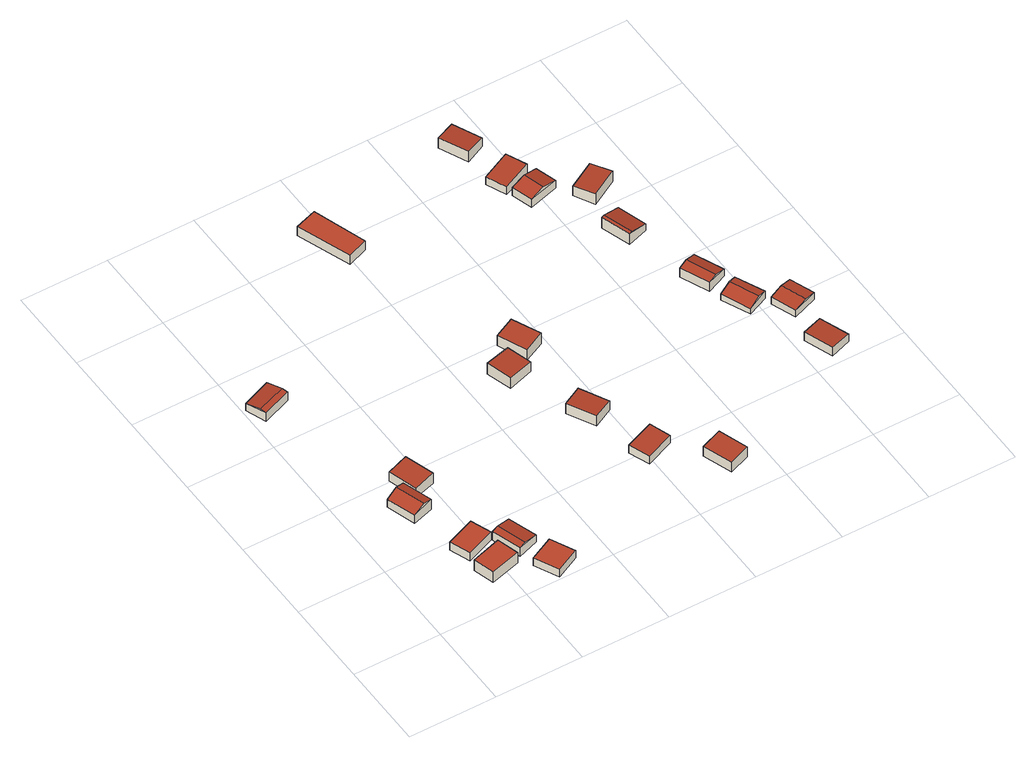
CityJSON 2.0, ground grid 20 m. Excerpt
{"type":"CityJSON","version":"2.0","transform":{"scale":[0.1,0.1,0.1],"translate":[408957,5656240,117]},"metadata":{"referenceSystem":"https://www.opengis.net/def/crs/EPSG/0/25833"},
"CityObjects":{
"building1":{"type":"Building","attributes":{"Dachtyp_tdc":"tdcPolyFlatRoof","Gemeindeschluessel":14612000,"Dachneigung":0,"QualitaetDacherkennung":67,"Geometrietyp2DReferenz":"3000","measuredHeight":2.99,"function":"31001_9998","roofType":"1000"},"geometry":[{"type":"Solid","lod":"2","boundaries":[[[[0,1,2,3]],[[1,4,5,2]],[[4,6,7,5]],[[6,0,3,7]],[[6,4,1,0]],[[3,2,5,7]]]],"semantics":{"surfaces":[{"type":"WallSurface"},{"type":"RoofSurface"},{"type":"GroundSurface"}],"values":[[0,0,0,0,1,2]]}}]},
"building2":{"type":"Building","attributes":{"Dachtyp_tdc":"tdcGableRoof","Gemeindeschluessel":14612000,"Dachneigung":23.09,"QualitaetDacherkennung":72,"Geometrietyp2DReferenz":"3000","measuredHeight":3.44,"function":"31001_9998","roofType":"3100"},"geometry":[{"type":"Solid","lod":"2","boundaries":[[[[8,9,10,11]],[[9,12,13,10]],[[12,14,15,13]],[[14,8,11,15]],[[12,9,16]],[[8,14,17]],[[9,8,17,16]],[[14,12,16,17]],[[11,10,13,15]]]],"semantics":{"surfaces":[{"type":"WallSurface"},{"type":"RoofSurface"},{"type":"GroundSurface"}],"values":[[0,0,0,0,0,0,1,1,2]]}}]},
"building3":{"type":"Building","attributes":{"Dachtyp_tdc":"tdcPolyFlatRoof","Gemeindeschluessel":14612000,"Dachneigung":0,"QualitaetDacherkennung":43,"Geometrietyp2DReferenz":"3000","measuredHeight":2.18,"function":"31001_9998","roofType":"1000"},"geometry":[{"type":"Solid","lod":"2","boundaries":[[[[18,19,20,21]],[[19,22,23,20]],[[22,24,25,23]],[[24,18,21,25]],[[24,22,19,18]],[[21,20,23,25]]]],"semantics":{"surfaces":[{"type":"WallSurface"},{"type":"RoofSurface"},{"type":"GroundSurface"}],"values":[[0,0,0,0,1,2]]}}]},
"building4":{"type":"Building","attributes":{"Dachtyp_tdc":"tdcGableRoof","Gemeindeschluessel":14612000,"Dachneigung":10.37,"QualitaetDacherkennung":72,"Geometrietyp2DReferenz":"3000","measuredHeight":2.69,"function":"31001_9998","roofType":"3100"},"geometry":[{"type":"Solid","lod":"2","boundaries":[[[[26,27,28,29]],[[27,30,31,28]],[[30,32,33,31]],[[32,26,29,33]],[[30,27,34]],[[26,32,35]],[[27,26,35,34]],[[32,30,34,35]],[[29,28,31,33]]]],"semantics":{"surfaces":[{"type":"WallSurface"},{"type":"RoofSurface"},{"type":"GroundSurface"}],"values":[[0,0,0,0,0,0,1,1,2]]}}]},
"building5":{"type":"Building","attributes":{"Dachtyp_tdc":"tdcPolyFlatRoof","Gemeindeschluessel":14612000,"Dachneigung":3.93,"QualitaetDacherkennung":79,"Geometrietyp2DReferenz":"3000","measuredHeight":2.9,"function":"31001_9998","roofType":"2100"},"geometry":[{"type":"Solid","lod":"2","boundaries":[[[[36,37,38,39]],[[37,40,41,38]],[[40,42,43,41]],[[42,36,39,43]],[[42,40,37,36]],[[39,38,41,43]]]],"semantics":{"surfaces":[{"type":"WallSurface"},{"type":"RoofSurface"},{"type":"GroundSurface"}],"values":[[0,0,0,0,1,2]]}}]},
"building6":{"type":"Building","attributes":{"Dachtyp_tdc":"tdcGableRoof","Gemeindeschluessel":14612000,"Dachneigung":12.68,"QualitaetDacherkennung":85,"Geometrietyp2DReferenz":"3000","measuredHeight":2.73,"function":"31001_9998","roofType":"3100"},"geometry":[{"type":"Solid","lod":"2","boundaries":[[[[44,45,46,47]],[[45,48,49,46]],[[48,50,51,49]],[[50,44,47,51]],[[48,45,52]],[[44,50,53]],[[45,44,53,52]],[[50,48,52,53]],[[47,46,49,51]]]],"semantics":{"surfaces":[{"type":"WallSurface"},{"type":"RoofSurface"},{"type":"GroundSurface"}],"values":[[0,0,0,0,0,0,1,1,2]]}}]},
"building7":{"type":"Building","attributes":{"Dachtyp_tdc":"tdcPolyFlatRoof","Gemeindeschluessel":14612000,"Dachneigung":0,"QualitaetDacherkennung":56,"Geometrietyp2DReferenz":"3000","measuredHeight":2.09,"function":"31001_9998","roofType":"1000"},"geometry":[{"type":"Solid","lod":"2","boundaries":[[[[54,55,56,57]],[[55,58,59,56]],[[58,60,61,59]],[[60,54,57,61]],[[60,58,55,54]],[[57,56,59,61]]]],"semantics":{"surfaces":[{"type":"WallSurface"},{"type":"RoofSurface"},{"type":"GroundSurface"}],"values":[[0,0,0,0,1,2]]}}]},
"building8":{"type":"Building","attributes":{"Dachtyp_tdc":"tdcPolyFlatRoof","Gemeindeschluessel":14612000,"Dachneigung":3.21,"QualitaetDacherkennung":87,"Geometrietyp2DReferenz":"3000","measuredHeight":3,"function":"31001_9998","roofType":"2100"},"geometry":[{"type":"Solid","lod":"2","boundaries":[[[[62,63,64,65]],[[63,66,67,64]],[[66,68,69,67]],[[68,62,65,69]],[[68,66,63,62]],[[65,64,67,69]]]],"semantics":{"surfaces":[{"type":"WallSurface"},{"type":"RoofSurface"},{"type":"GroundSurface"}],"values":[[0,0,0,0,1,2]]}}]},
"building9":{"type":"Building","attributes":{"Dachtyp_tdc":"tdcPolyFlatRoof","Gemeindeschluessel":14612000,"Dachneigung":3.98,"QualitaetDacherkennung":77,"Geometrietyp2DReferenz":"3000","measuredHeight":2.8,"function":"31001_9998","roofType":"2100"},"geometry":[{"type":"Solid","lod":"2","boundaries":[[[[70,71,72,73]],[[71,74,75,72]],[[74,76,77,75]],[[76,70,73,77]],[[76,74,71,70]],[[73,72,75,77]]]],"semantics":{"surfaces":[{"type":"WallSurface"},{"type":"RoofSurface"},{"type":"GroundSurface"}],"values":[[0,0,0,0,1,2]]}}]},
"building10":{"type":"Building","attributes":{"Dachtyp_tdc":"tdcPolyFlatRoof","Gemeindeschluessel":14612000,"Dachneigung":4.36,"QualitaetDacherkennung":77,"Geometrietyp2DReferenz":"3000","measuredHeight":2.39,"function":"31001_9998","roofType":"2100"},"geometry":[{"type":"Solid","lod":"2","boundaries":[[[[78,79,80,81]],[[79,82,83,80]],[[82,84,85,83]],[[84,78,81,85]],[[84,82,79,78]],[[81,80,83,85]]]],"semantics":{"surfaces":[{"type":"WallSurface"},{"type":"RoofSurface"},{"type":"GroundSurface"}],"values":[[0,0,0,0,1,2]]}}]},
"building11":{"type":"Building","attributes":{"Dachtyp_tdc":"tdcPolyFlatRoof","Gemeindeschluessel":14612000,"Dachneigung":0,"QualitaetDacherkennung":62,"Geometrietyp2DReferenz":"3000","measuredHeight":2.57,"function":"31001_9998","roofType":"1000"},"geometry":[{"type":"Solid","lod":"2","boundaries":[[[[86,87,88,89]],[[87,90,91,88]],[[90,92,93,91]],[[92,86,89,93]],[[92,90,87,86]],[[89,88,91,93]]]],"semantics":{"surfaces":[{"type":"WallSurface"},{"type":"RoofSurface"},{"type":"GroundSurface"}],"values":[[0,0,0,0,1,2]]}}]},
"building12":{"type":"Building","attributes":{"Dachtyp_tdc":"tdcPolyFlatRoof","Gemeindeschluessel":14612000,"Dachneigung":3.58,"QualitaetDacherkennung":80,"Geometrietyp2DReferenz":"3000","measuredHeight":3.11,"function":"31001_9998","roofType":"2100"},"geometry":[{"type":"Solid","lod":"2","boundaries":[[[[94,95,96,97]],[[95,98,99,96]],[[98,100,101,99]],[[100,94,97,101]],[[100,98,95,94]],[[97,96,99,101]]]],"semantics":{"surfaces":[{"type":"WallSurface"},{"type":"RoofSurface"},{"type":"GroundSurface"}],"values":[[0,0,0,0,1,2]]}}]},
"building13":{"type":"Building","attributes":{"Dachtyp_tdc":"tdcPolyFlatRoof","Gemeindeschluessel":14612000,"Dachneigung":3.14,"QualitaetDacherkennung":78,"Geometrietyp2DReferenz":"3000","measuredHeight":2.83,"function":"31001_9998","roofType":"2100"},"geometry":[{"type":"Solid","lod":"2","boundaries":[[[[102,103,104,105]],[[103,106,107,104]],[[106,108,109,107]],[[108,102,105,109]],[[108,106,103,102]],[[105,104,107,109]]]],"semantics":{"surfaces":[{"type":"WallSurface"},{"type":"RoofSurface"},{"type":"GroundSurface"}],"values":[[0,0,0,0,1,2]]}}]},
"building14":{"type":"Building","attributes":{"Dachtyp_tdc":"tdcPolyFlatRoof","Gemeindeschluessel":14612000,"Dachneigung":3.28,"QualitaetDacherkennung":69,"Geometrietyp2DReferenz":"3000","measuredHeight":2.47,"function":"31001_9998","roofType":"2100"},"geometry":[{"type":"Solid","lod":"2","boundaries":[[[[110,111,112,113]],[[111,114,115,112]],[[114,116,117,115]],[[116,110,113,117]],[[116,114,111,110]],[[113,112,115,117]]]],"semantics":{"surfaces":[{"type":"WallSurface"},{"type":"RoofSurface"},{"type":"GroundSurface"}],"values":[[0,0,0,0,1,2]]}}]},
"building15":{"type":"Building","attributes":{"Dachtyp_tdc":"tdcPolyFlatRoof","Gemeindeschluessel":14612000,"Dachneigung":6.33,"QualitaetDacherkennung":76,"Geometrietyp2DReferenz":"3000","measuredHeight":2.92,"function":"31001_9998","roofType":"2100"},"geometry":[{"type":"Solid","lod":"2","boundaries":[[[[118,119,120,121]],[[119,122,123,120]],[[122,124,125,123]],[[124,118,121,125]],[[124,122,119,118]],[[121,120,123,125]]]],"semantics":{"surfaces":[{"type":"WallSurface"},{"type":"RoofSurface"},{"type":"GroundSurface"}],"values":[[0,0,0,0,1,2]]}}]},
"building16":{"type":"Building","attributes":{"Dachtyp_tdc":"tdcGableRoof","Gemeindeschluessel":14612000,"Dachneigung":15.21,"QualitaetDacherkennung":77,"Geometrietyp2DReferenz":"3000","measuredHeight":3.12,"function":"31001_9998","roofType":"3100"},"geometry":[{"type":"Solid","lod":"2","boundaries":[[[[126,127,128,129]],[[127,130,131,128]],[[130,132,133,131]],[[132,126,129,133]],[[130,127,134]],[[126,132,135]],[[127,126,135,134]],[[132,130,134,135]],[[129,128,131,133]]]],"semantics":{"surfaces":[{"type":"WallSurface"},{"type":"RoofSurface"},{"type":"GroundSurface"}],"values":[[0,0,0,0,0,0,1,1,2]]}}]},
"building17":{"type":"Building","attributes":{"Dachtyp_tdc":"tdcGableRoof","Gemeindeschluessel":14612000,"Dachneigung":17,"QualitaetDacherkennung":65,"Geometrietyp2DReferenz":"3000","measuredHeight":3.12,"function":"31001_9998","roofType":"3100"},"geometry":[{"type":"Solid","lod":"2","boundaries":[[[[136,137,138,139]],[[137,140,141,138]],[[140,142,143,141]],[[142,136,139,143]],[[140,137,144]],[[136,142,145]],[[137,136,145,144]],[[142,140,144,145]],[[139,138,141,143]]]],"semantics":{"surfaces":[{"type":"WallSurface"},{"type":"RoofSurface"},{"type":"GroundSurface"}],"values":[[0,0,0,0,0,0,1,1,2]]}}]},
"building18":{"type":"Building","attributes":{"Dachtyp_tdc":"tdcGableRoof","Gemeindeschluessel":14612000,"Dachneigung":17.86,"QualitaetDacherkennung":78,"Geometrietyp2DReferenz":"3000","measuredHeight":2.93,"function":"31001_9998","roofType":"3100"},"geometry":[{"type":"Solid","lod":"2","boundaries":[[[[146,147,148,149]],[[147,150,151,148]],[[150,152,153,151]],[[152,146,149,153]],[[150,147,154]],[[146,152,155]],[[147,146,155,154]],[[152,150,154,155]],[[149,148,151,153]]]],"semantics":{"surfaces":[{"type":"WallSurface"},{"type":"RoofSurface"},{"type":"GroundSurface"}],"values":[[0,0,0,0,0,0,1,1,2]]}}]},
"building19":{"type":"Building","attributes":{"Dachtyp_tdc":"tdcGableRoof","Gemeindeschluessel":14612000,"Dachneigung":17.71,"QualitaetDacherkennung":72,"Geometrietyp2DReferenz":"3000","measuredHeight":2.52,"function":"31001_9998","roofType":"3100"},"geometry":[{"type":"Solid","lod":"2","boundaries":[[[[156,157,158,159]],[[157,160,161,158]],[[160,162,163,161]],[[162,156,159,163]],[[160,157,164]],[[156,162,165]],[[157,156,165,164]],[[162,160,164,165]],[[159,158,161,163]]]],"semantics":{"surfaces":[{"type":"WallSurface"},{"type":"RoofSurface"},{"type":"GroundSurface"}],"values":[[0,0,0,0,0,0,1,1,2]]}}]},
"building20":{"type":"Building","attributes":{"Dachtyp_tdc":"tdcPolyFlatRoof","Gemeindeschluessel":14612000,"Dachneigung":5.28,"QualitaetDacherkennung":61,"Geometrietyp2DReferenz":"3000","measuredHeight":2.47,"function":"31001_9998","roofType":"2100"},"geometry":[{"type":"Solid","lod":"2","boundaries":[[[[166,167,168,169]],[[167,170,171,168]],[[170,172,173,171]],[[172,166,169,173]],[[172,170,167,166]],[[169,168,171,173]]]],"semantics":{"surfaces":[{"type":"WallSurface"},{"type":"RoofSurface"},{"type":"GroundSurface"}],"values":[[0,0,0,0,1,2]]}}]},
"building21":{"type":"Building","attributes":{"Dachtyp_tdc":"tdcPolyFlatRoof","Gemeindeschluessel":14612000,"Dachneigung":4.29,"QualitaetDacherkennung":66,"Geometrietyp2DReferenz":"3000","measuredHeight":2.96,"function":"31001_9998","roofType":"2100"},"geometry":[{"type":"Solid","lod":"2","boundaries":[[[[174,175,176,177]],[[175,178,179,176]],[[178,180,181,179]],[[180,174,177,181]],[[180,178,175,174]],[[177,176,179,181]]]],"semantics":{"surfaces":[{"type":"WallSurface"},{"type":"RoofSurface"},{"type":"GroundSurface"}],"values":[[0,0,0,0,1,2]]}}]},
"building22":{"type":"Building","attributes":{"Dachtyp_tdc":"tdcGableRoof","Gemeindeschluessel":14612000,"Dachneigung":10.37,"QualitaetDacherkennung":65,"Geometrietyp2DReferenz":"3000","measuredHeight":2.51,"function":"31001_9998","roofType":"3100"},"geometry":[{"type":"Solid","lod":"2","boundaries":[[[[182,183,184,185]],[[183,186,187,184]],[[186,188,189,187]],[[188,182,185,189]],[[186,183,190]],[[182,188,191]],[[183,182,191,190]],[[188,186,190,191]],[[185,184,187,189]]]],"semantics":{"surfaces":[{"type":"WallSurface"},{"type":"RoofSurface"},{"type":"GroundSurface"}],"values":[[0,0,0,0,0,0,1,1,2]]}}]}
},
"vertices":[
[160,58,37],[146,106,37],[146,106,7],[160,58,7],[214,126,37],[214,126,7],[228,77,37],[228,77,7],
[144,358,34],[166,291,34],[166,291,6],[144,358,6],[118,276,28],[118,276,6],[97,342,28],[97,342,6],[145,284,40],[123,351,40],
[137,180,27],[202,206,27],[202,206,5],[137,180,5],[220,159,27],[220,159,5],[155,134,27],[155,134,5],
[8,713,22],[73,739,22],[73,739,2],[8,713,2],[91,692,26],[91,692,2],[26,667,26],[26,667,2],[86,704,29],[21,679,29],
[207,349,34],[159,334,31],[159,334,5],[207,349,5],[138,400,31],[138,400,5],[186,415,34],[186,415,5],
[242,90,30],[221,157,30],[221,157,6],[242,90,6],[268,172,26],[268,172,6],[290,106,26],[290,106,6],[236,162,33],[257,95,33],
[250,55,29],[304,81,29],[304,81,8],[250,55,8],[330,27,29],[330,27,8],[276,1,29],[276,1,8],
[455,541,35],[513,557,32],[513,557,5],[455,541,5],[530,500,32],[530,500,5],[472,483,35],[472,483,5],
[525,367,35],[569,391,32],[569,391,7],[525,367,7],[602,329,32],[602,329,7],[558,306,35],[558,306,7],
[636,237,29],[654,191,26],[654,191,6],[636,237,6],[590,165,26],[590,165,6],[571,211,29],[571,211,6],
[438,953,27],[392,936,27],[392,936,2],[438,953,2],[347,1057,27],[347,1057,2],[397,1074,27],[397,1074,2],
[513,595,33],[558,615,36],[558,615,5],[513,595,5],[587,552,36],[587,552,5],[541,531,33],[541,531,5],
[758,76,37],[711,59,34],[711,59,8],[758,76,8],[688,125,34],[688,125,8],[735,142,37],[735,142,8],
[730,975,24],[794,1003,28],[794,1003,3],[730,975,3],[814,957,28],[814,957,3],[750,930,24],[750,930,3],
[780,1065,26],[735,1044,32],[735,1044,3],[780,1065,3],[705,1107,32],[705,1107,3],[750,1129,26],[750,1129,3],
[772,875,24],[758,923,24],[758,923,2],[772,875,2],[825,942,23],[825,942,2],[840,894,23],[840,894,2],[791,932,33],[805,884,33],
[904,769,21],[925,702,21],[925,702,3],[904,769,3],[878,687,33],[878,687,3],[856,754,33],[856,754,3],[885,689,34],[863,756,34],
[958,580,24],[986,515,24],[986,515,4],[958,580,4],[940,496,29],[940,496,4],[912,560,29],[912,560,4],[961,504,33],[933,569,33],
[991,484,26],[1020,420,26],[1020,420,5],[991,484,5],[974,400,20],[974,400,5],[945,464,21],[945,464,5],[1001,412,30],[973,476,30],
[1093,234,27],[1046,217,31],[1046,217,7],[1093,234,7],[1022,282,31],[1022,282,7],[1069,300,27],[1069,300,7],
[881,815,31],[857,859,28],[857,859,2],[881,815,2],[918,893,28],[918,893,2],[943,849,31],[943,849,2],
[1078,422,25],[1099,366,25],[1099,366,5],[1078,422,5],[1043,346,24],[1043,346,5],[1022,402,24],[1022,402,5],[1073,356,30],[1052,413,30]
]}
